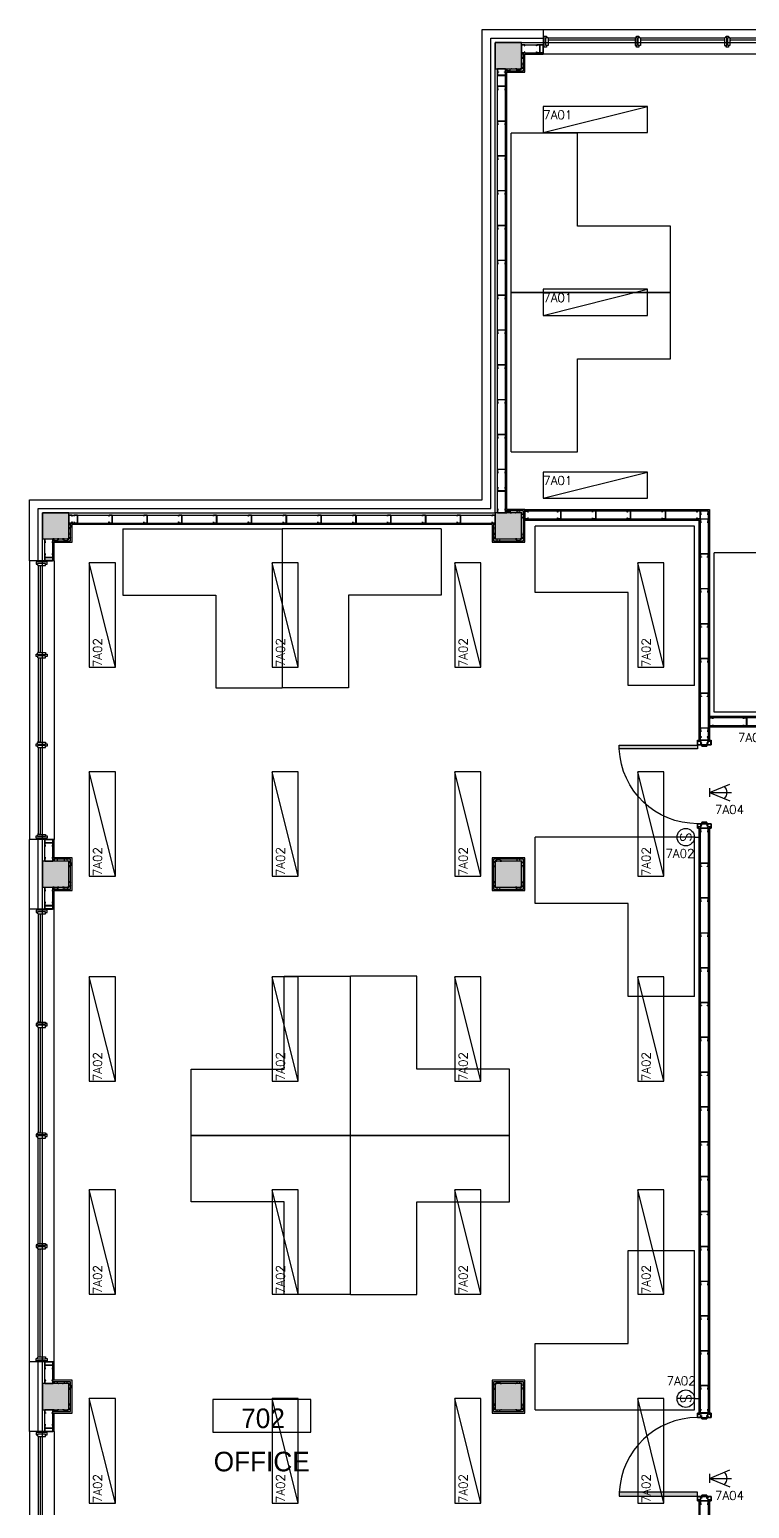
# Model space of a CAD drawing. Header units: millimetres. Extents: x 5414 to 278894, y 4264 to 146383.
# Drawn here: x 5414 to 13683, y 15018 to 32001 of the extents above; entities that cross this region are included whole.
import ezdxf
from ezdxf.enums import TextEntityAlignment as Align

# ---------------------------------------------------------------- set-up
doc = ezdxf.new("R2010")
doc.units = ezdxf.units.MM
doc.linetypes.add('Commercial Base Plan$0$ACAD_ISO02W100', pattern=[15, 12, -3])
for name, color, linetype in [('Commercial Base Plan$0$A-DR-INT', 6, 'Continuous'), ('Commercial Base Plan$0$A-GL-RMS-IDN', 6, 'Continuous'), ('Commercial Base Plan$0$A-PL-LAY-S', 6, 'Continuous'), ('Commercial Base Plan$0$I-FU-DSK', 6, 'Continuous'), ('E-NL-CLG-SYM', 5, 'Continuous')]:
    doc.layers.add(name, color=color, linetype=linetype)
doc.styles.add('Commercial Base Plan$0$STYLUS BT', font='stylu.ttf')
doc.styles.add('ROMANS 100', font='romans.shx', dxfattribs={"height": 100})
doc.styles.add('ROMANS 125', font='romans.shx', dxfattribs={"height": 125})

# ---------------------------------------------------------------- blocks, each defined once
blk = doc.blocks.new('*U146')
blk.add_line((0, -300), (1200, 0))
blk.add_lwpolyline([(0, -300), (1200, -300), (1200, 0), (0, 0)], close=True)
at = {"style": 'ROMANS 100'}
blk.add_attdef('CIRCUIT', text='', height=100, dxfattribs=at).set_placement((0, -46), align=Align.TOP_LEFT)
at = {"style": 'ROMANS 100', "flags": 1}
for tag, p in [('ROOM', (0, -198)), ('SPECIAL', (0, -351))]:
    blk.add_attdef(tag, text='', height=100, dxfattribs=at).set_placement(p, align=Align.TOP_LEFT)
blk = doc.blocks.new('*U87')
for p, q in [((-50, 0), (50, 0)), ((0, -50), (0, 0)), ((0, -50), (0, -250))]:
    blk.add_line(p, q)
blk.add_circle((0, -150), 100)
at = {"style": 'ROMANS 125'}
blk.add_text('S', height=125, dxfattribs=at).set_placement((0, -150), align=Align.MIDDLE_CENTER)
at = {"style": 'ROMANS 100'}
blk.add_attdef('CIRCUIT', text='', height=100, dxfattribs=at).set_placement((-384, -211), align=Align.TOP_CENTER)
at = {"style": 'ROMANS 100', "flags": 1}
for tag, p in [('ROOM', (-384, -373)), ('SPECIAL', (-384, -535))]:
    blk.add_attdef(tag, text='', height=100, dxfattribs=at).set_placement(p, align=Align.TOP_CENTER)
blk = doc.blocks.new('PASSIVE INFRARED DETECTOR')
for p, q in [((0, 0), (-96, 231)), ((0, 0), (0, 250)), ((0, 0), (96, 231)), ((-50, 0), (50, 0))]:
    blk.add_line(p, q)
blk.add_arc((0, 100), 100, 45, 135)
at = {"style": 'ROMANS 100'}
blk.add_attdef('CIRCUIT', text='', height=100, dxfattribs=at).set_placement((31, -39), align=Align.TOP_CENTER)
at = {"style": 'ROMANS 100', "flags": 1}
for tag, p in [('ROOM', (31, -164)), ('SPECIAL', (31, -274))]:
    blk.add_attdef(tag, text='', height=100, dxfattribs=at).set_placement(p, align=Align.TOP_CENTER)
blk = doc.blocks.new('Commercial Base Plan$0$wbFurringChanel 70x22')
blk.add_lwpolyline([(5, 3), (0, 3, 0.414214), (0, 2), (0, 0, 0.414214), (0, 0), (16, 0, 0.394412), (16, 0), (17, 22, -0.394412), (18, 22), (18, 22, -0.198912), (19, 22), (19, 21, 0.198912), (19, 21), (51, 21), (51, 21, 0.198912), (51, 21), (51, 22, -0.198912), (52, 22), (52, 22, -0.394412), (53, 22), (54, 0, 0.394412), (54, 0), (70, 0, 0.414214), (70, 0), (70, 2, 0.414214), (70, 2), (65, 2)], format="xyb")
blk = doc.blocks.new('Commercial Base Plan$0$wbC_Stud 92x38')
blk.add_lwpolyline([(-13, 38), (-3, 38, -0.414214), (0, 35), (0, 3, -0.414214), (-3, 0), (-89, 0, -0.414214), (-92, 3), (-92, 35, -0.414214), (-89, 38), (-79, 38), (-79, 37), (-89, 37, 0.414214), (-91, 35), (-91, 3, 0.414214), (-89, 1), (-3, 1, 0.414214), (-1, 3), (-1, 35, 0.414214), (-3, 37), (-13, 37)], format="xyb", close=True)
blk = doc.blocks.new('Commercial Base Plan$0$wbDoorPlan 900x124(1010ro)')
for p, q in [((55, 976), (55, 77)), ((100, 976), (55, 976)), ((100, 77), (100, 976)), ((1, -35), (1, 35)), ((55, 77), (100, 77)), ((1009, -35), (1009, 35))]:
    blk.add_line(p, q)
for points in [[(9, 65), (2, 65, -0.414214), (1, 66), (1, 77, -0.414214), (2, 78), (50, 78, -0.414214), (51, 77), (51, 29, 0.414214), (52, 28), (66, 28, -0.414214), (67, 27), (67, -27, -0.414214), (66, -28), (52, -28, 0.414214), (51, -29), (51, -77, -0.414214), (50, -78), (2, -78, -0.414214), (1, -77), (1, -66, -0.414214), (2, -65), (9, -65), (9, -64), (2, -64, 0.414214), (0, -66), (0, -77, 0.414214), (2, -79), (50, -79, 0.414214), (52, -77), (52, -29), (66, -29, 0.414214), (68, -27), (68, 27, 0.414214), (66, 29), (52, 29), (52, 77, 0.414214), (50, 79), (2, 79, 0.414214), (0, 77), (0, 66, 0.414214), (2, 64), (9, 64)], [(1001, 65), (1008, 65, 0.414214), (1009, 66), (1009, 77, 0.414214), (1008, 78), (960, 78, 0.414214), (959, 77), (959, 29, -0.414214), (958, 28), (944, 28, 0.414214), (943, 27), (943, -27, 0.414214), (944, -28), (958, -28, -0.414214), (959, -29), (959, -77, 0.414214), (960, -78), (1008, -78, 0.414214), (1009, -77), (1009, -66, 0.414214), (1008, -65), (1001, -65), (1001, -64), (1008, -64, -0.414214), (1010, -66), (1010, -77, -0.414214), (1008, -79), (960, -79, -0.414214), (958, -77), (958, -29), (944, -29, -0.414214), (942, -27), (942, 27, -0.414214), (944, 29), (958, 29), (958, 77, -0.414214), (960, 79), (1008, 79, -0.414214), (1010, 77), (1010, 66, -0.414214), (1008, 64), (1001, 64)]]:
    blk.add_lwpolyline(points, format="xyb", close=True)
for points in [[(0, -34), (0, 34), (20, 45), (15, 51), (15, 77), (50, 77), (50, -77), (15, -77), (15, -52), (20, -45)], [(1010, -34), (1010, 34), (990, 45), (995, 51), (995, 77), (960, 77), (960, -77), (995, -77), (995, -52), (990, -45)]]:
    blk.add_lwpolyline(points, close=True)
for centre in [(35, 36), (975, 36), (35, -36), (975, -36)]:
    blk.add_circle(centre, 8)
blk.add_arc((59, 78), 899, 359.9419, 87.4119)
blk.add_solid([(55, 976), (100, 976), (55, 77), (100, 77)])
blk = doc.blocks.new('Commercial Base Plan$0$wbAluminJamb 127x44.5')
for p, q in [((-109.5, 39.25), (-127, 39.25)), ((-22.5, 56.5), (-17.5, 51.5)), ((0, 39.25), (-17.5, 39.25))]:
    blk.add_line(p, q)
at = {"color": 5}
for p, q in [((-47.5, 56.5), (-47.5, 66.5)), ((-22.5, 56.5), (-22.5, 66.5))]:
    blk.add_line(p, q, dxfattribs=at)
for points in [[(-127, 39.25), (-127, 12), (0, 12), (0, 39.25)], [(-22.5, 56.5), (-109.5, 56.5), (-109.5, 31.5), (-17.5, 31.5), (-17.5, 51.5)]]:
    blk.add_lwpolyline(points)
blk = doc.blocks.new('Commercial Base Plan$0$wbAluminMulion 127x44.5')
for p, q in [((-109.5, 13.625), (-127, 13.625)), ((-22.5, 30.875), (-17.5, 25.875)), ((0, 13.625), (-17.5, 13.625)), ((-22.5, -30.875), (-17.5, -25.875))]:
    blk.add_line(p, q)
at = {"color": 5}
for p, q in [((-47.5, 30.875), (-47.5, 40.875)), ((-22.5, 30.875), (-22.5, 40.875)), ((-47.5, -30.875), (-47.5, -40.875)), ((-22.5, -30.875), (-22.5, -40.875))]:
    blk.add_line(p, q, dxfattribs=at)
for points in [[(-127, 13.625), (-127, -13.625), (-109.5, -13.625)], [(-22.5, 30.875), (-109.5, 30.875), (-109.5, 5.875), (-17.5, 5.875), (-17.5, 25.875)], [(-17.5, -13.625), (0, -13.625), (0, 13.625)], [(-22.5, -30.875), (-109.5, -30.875), (-109.5, -5.875), (-17.5, -5.875), (-17.5, -25.875)]]:
    blk.add_lwpolyline(points)
blk = doc.blocks.new('Commercial Base Plan$0$wbW01Plan_5176x127(ro5200)')
for p, q in [((-5143.5, -22.5), (-3902.625, -22.5)), ((-5143.5, -47.5), (-3902.625, -47.5)), ((-3840.875, -22.5), (-2630.875, -22.5)), ((-3840.875, -47.5), (-2630.875, -47.5)), ((-1359.125, -22.5), (-2569.125, -22.5)), ((-1359.125, -47.5), (-2569.125, -47.5)), ((-56.5, -22.5), (-1297.375, -22.5)), ((-56.5, -47.5), (-1297.375, -47.5))]:
    blk.add_line(p, q)
at = {"rotation": 90}
for name, p in [('Commercial Base Plan$0$wbAluminMulion 127x44.5', (-3871.75, 0)), ('Commercial Base Plan$0$wbAluminMulion 127x44.5', (-2600, 0)), ('Commercial Base Plan$0$wbAluminMulion 127x44.5', (-1328.25, 0)), ('Commercial Base Plan$0$wbAluminJamb 127x44.5', (0, 0))]:
    blk.add_blockref(name, p, dxfattribs=at)
at = {"xscale": -1, "rotation": 270}
blk.add_blockref('Commercial Base Plan$0$wbAluminJamb 127x44.5', (-5200, 0), dxfattribs=at)
blk = doc.blocks.new('Commercial Base Plan$0$wbW02Plan_3176x127(ro3200)')
for p, q in [((-3143.5, -22.5), (-2145.375, -22.5)), ((-3143.5, -47.5), (-2145.375, -47.5)), ((-2083.625, -22.5), (-1116.375, -22.5)), ((-2083.625, -47.5), (-1116.375, -47.5)), ((-1054.625, -22.5), (-56.5, -22.5)), ((-1054.625, -47.5), (-56.5, -47.5))]:
    blk.add_line(p, q)
at = {"rotation": 90}
for name, p in [('Commercial Base Plan$0$wbAluminMulion 127x44.5', (-2114.5, 0)), ('Commercial Base Plan$0$wbAluminMulion 127x44.5', (-1085.5, 0)), ('Commercial Base Plan$0$wbAluminJamb 127x44.5', (0, 0))]:
    blk.add_blockref(name, p, dxfattribs=at)
at = {"xscale": -1, "rotation": 270}
blk.add_blockref('Commercial Base Plan$0$wbAluminJamb 127x44.5', (-3200, 0), dxfattribs=at)
blk = doc.blocks.new('Commercial Base Plan$0$att.RoomName&Number')
blk.add_lwpolyline([(-7.5, 0), (7.5, 0), (7.5, 5), (-7.5, 5)], close=True)
at = {"style": 'Commercial Base Plan$0$STYLUS BT'}
for tag, p in [('ROOM_NAME', (0, 9.5)), ('ROOM', (0, 2.5))]:
    blk.add_attdef(tag, text='', height=3, dxfattribs=at).set_placement(p, align=Align.MIDDLE)
blk = doc.blocks.new('Commercial Base Plan$0$desk')
for p, q in [((0, 1829), (0, 0)), ((0, 1829), (762, 1829)), ((762, 1829), (762, 762)), ((762, 762), (1829, 762)), ((1829, 762), (1829, 0)), ((0, 0), (1829, 0))]:
    blk.add_line(p, q)

msp = doc.modelspace()

# ---------------------------------------------------------------- hatches: boundary and pattern name
at = {"layer": 'Commercial Base Plan$0$A-PL-LAY-S'}
for points in [[(11064, 31851.2), (10764, 31851.2), (10764, 31551.2), (11064, 31551.2)], [(5864, 26451.2), (5564, 26451.2), (5564, 26151.2), (5864, 26151.2)], [(11064, 26451.2), (10764, 26451.2), (10764, 26151.2), (11064, 26151.2)], [(5864, 22451.2), (5564, 22451.2), (5564, 22151.2), (5864, 22151.2)], [(11064, 22451.2), (10764, 22451.2), (10764, 22151.2), (11064, 22151.2)], [(5864, 16451.2), (5564, 16451.2), (5564, 16151.2), (5864, 16151.2)], [(11064, 16451.2), (10764, 16451.2), (10764, 16151.2), (11064, 16151.2)]]:
    msp.add_hatch(color=256, dxfattribs=at).paths.add_polyline_path(points)

# ---------------------------------------------------------------- linework, layer by layer
for p, q in [((11314, 32001.2), (14514, 32001.2)), ((11314, 32001.2), (11314, 31718.2)), ((14514, 31718.2), (11314, 31718.2)), ((5414, 25901.2), (5414, 22701.2)), ((5697, 25901.2), (5414, 25901.2)), ((5697, 25901.2), (5697, 22701.2)), ((13118, 24113.2), (13118, 23839.2)), ((13210, 24113.2), (13210, 23839.2)), ((13226, 24113.2), (13226, 23839.2)), ((21252, 24097.2), (13226, 24097.2)), ((21252, 24005.2), (13226, 24005.2)), ((21252, 23989.2), (13226, 23989.2)), ((13102, 23839.2), (13226, 23839.2)), ((13102, 22829.2), (13226, 22829.2)), ((5697, 22701.2), (5414, 22701.2)), ((5414, 16701.2), (5414, 21901.2)), ((5697, 21901.2), (5414, 21901.2)), ((5697, 16701.2), (5697, 21901.2)), ((5697, 16701.2), (5414, 16701.2)), ((13102, 16113.2), (13226, 16113.2)), ((5414, 15901.2), (5414, 12701.2)), ((5697, 15901.2), (5414, 15901.2)), ((5697, 15901.2), (5697, 12701.2)), ((13102, 15103.2), (13226, 15103.2)), ((13210, 15103.2), (13210, 14489.2))]:
    msp.add_line(p, q, dxfattribs=at)
at = {"layer": 'Commercial Base Plan$0$A-PL-LAY-S', "linetype": 'Continuous'}
for points in [[(5414, 25901.2), (5414, 26601.2), (10614, 26601.2), (10614, 32001.2), (11314, 32001.2)], [(5514, 25901.2), (5514, 26501.2), (10714, 26501.2), (10714, 31901.2), (11314, 31901.2)], [(11064, 31826.2), (11314, 31826.2)], [(11064, 31734.2), (11314, 31734.2)], [(10789, 26451.2), (10789, 31551.2)], [(10881, 26451.2), (10881, 31551.2)], [(5864, 26426.2), (10764, 26426.2)], [(5864, 26334.2), (10764, 26334.2)], [(5589, 25901.2), (5589, 26151.2)], [(5681, 25901.2), (5681, 26151.2)], [(5414, 21901.2), (5414, 22701.2)], [(5514, 21901.2), (5514, 22701.2)], [(5589, 22451.2), (5589, 22701.2)], [(5681, 22451.2), (5681, 22701.2)], [(5589, 21901.2), (5589, 22151.2)], [(5681, 21901.2), (5681, 22151.2)], [(5414, 15901.2), (5414, 16701.2)], [(5514, 15901.2), (5514, 16701.2)], [(5589, 16451.2), (5589, 16701.2)], [(5681, 16451.2), (5681, 16701.2)], [(5589, 15901.2), (5589, 16151.2)], [(5681, 15901.2), (5681, 16151.2)]]:
    msp.add_lwpolyline(points, dxfattribs=at)
at = {"layer": 'Commercial Base Plan$0$A-PL-LAY-S', "linetype": 'Commercial Base Plan$0$ACAD_ISO02W100'}
msp.add_lwpolyline([(42264, 26451.2), (42264, 12151.2), (37064, 12151.2), (37064, 6751.2), (10764, 6751.2), (10764, 12151.2), (5564, 12151.2), (5564, 26451.2), (10764, 26451.2), (10764, 31851.2), (37064, 31851.2), (37064, 26451.2), (42264, 26451.2)], dxfattribs=at)
at = {"layer": 'Commercial Base Plan$0$A-PL-LAY-S'}
for points in [[(11064, 31851.2), (10764, 31851.2), (10764, 31551.2), (11064, 31551.2)], [(5864, 26451.2), (5564, 26451.2), (5564, 26151.2), (5864, 26151.2)], [(11064, 26451.2), (10764, 26451.2), (10764, 26151.2), (11064, 26151.2)], [(5864, 22451.2), (5564, 22451.2), (5564, 22151.2), (5864, 22151.2)], [(11086, 22473.2), (10742, 22473.2), (10742, 22129.2), (11086, 22129.2)], [(11064, 22451.2), (10764, 22451.2), (10764, 22151.2), (11064, 22151.2)], [(5864, 16451.2), (5564, 16451.2), (5564, 16151.2), (5864, 16151.2)], [(11086, 16473.2), (10742, 16473.2), (10742, 16129.2), (11086, 16129.2)], [(11064, 16451.2), (10764, 16451.2), (10764, 16151.2), (11064, 16151.2)]]:
    msp.add_lwpolyline(points, close=True, dxfattribs=at)
for points in [[(5697, 25901.2), (5697, 26113.2), (5902, 26113.2), (5902, 26319.7), (10726, 26318.2), (10726, 26113.2), (11102, 26113.2), (11102, 26489.2), (10897, 26489.2), (10897, 31513.2), (11102, 31513.2), (11102, 31718.2), (11314, 31718.2)], [(10881, 31529.2), (11086, 31529.2), (11086, 31734.2)], [(5681, 26129.2), (5886, 26129.2), (5886, 26334.2)], [(10742, 26334.2), (10742, 26129.2), (11086, 26129.2), (11086, 26473.2), (10881, 26473.2)], [(11102, 26489.2), (13226, 26489.2), (13226, 24113.2)], [(11102, 26473.2), (13210, 26473.2), (13210, 24113.2)], [(11102, 26381.2), (13118, 26381.2), (13118, 24113.2)], [(11102, 26365.2), (13102, 26365.2), (13102, 24113.2)], [(13102, 24113.2), (13102, 23839.2)], [(21252, 24113.2), (13226, 24113.2)], [(13102, 22829.2), (13102, 16113.2)], [(13118, 22829.2), (13118, 16113.2)], [(13210, 22829.2), (13210, 16113.2)], [(13226, 22829.2), (13226, 16113.2)], [(5697, 21901.2), (5697, 22113.2), (5902, 22113.2), (5902, 22489.2), (5697, 22489.2), (5697, 22701.2)], [(5681, 22129.2), (5886, 22129.2), (5886, 22473.2), (5681, 22473.2)], [(5697, 15901.2), (5697, 16113.2), (5902, 16113.2), (5902, 16489.2), (5697, 16489.2), (5697, 16701.2)], [(5681, 16129.2), (5886, 16129.2), (5886, 16473.2), (5681, 16473.2)], [(11102, 12221.2), (13118, 12221.2), (13118, 15103.2)], [(13102, 15103.2), (13102, 14489.2)], [(13226, 15103.2), (13226, 14613.2), (13376, 14613.2)]]:
    msp.add_lwpolyline(points, dxfattribs=at)
at = {"layer": 'Commercial Base Plan$0$A-PL-LAY-S', "linetype": 'Continuous'}
for points in [[(11102, 22489.2), (10726, 22489.2), (10726, 22113.2), (11102, 22113.2)], [(11102, 16489.2), (10726, 16489.2), (10726, 16113.2), (11102, 16113.2)]]:
    msp.add_lwpolyline(points, close=True, dxfattribs=at)

# ---------------------------------------------------------------- block references
at = {"layer": 'Commercial Base Plan$0$A-DR-INT', "xscale": -1, "rotation": 90}
msp.add_blockref('Commercial Base Plan$0$wbDoorPlan 900x124(1010ro)', (13164, 23839.2), dxfattribs=at)
at = {"layer": 'Commercial Base Plan$0$A-DR-INT', "rotation": 90.00000000000001}
msp.add_blockref('Commercial Base Plan$0$wbDoorPlan 900x124(1010ro)', (13164, 15103.2), dxfattribs=at)
at = {"layer": 'Commercial Base Plan$0$A-GL-RMS-IDN'}
ref = msp.add_blockref('Commercial Base Plan$0$att.RoomName&Number', (8080.7, 16268.5), dxfattribs=dict(at, xscale=75, yscale=75, zscale=75, rotation=180))
ref.add_attrib('ROOM', '702', dxfattribs={"layer": '0', "height": 225, "style": 'Commercial Base Plan$0$STYLUS BT'}).set_placement((8095.7, 16052.7), align=Align.MIDDLE)
ref.add_attrib('ROOM_NAME', 'OFFICE', dxfattribs={"layer": '0', "height": 225, "style": 'Commercial Base Plan$0$STYLUS BT'}).set_placement((8080.7, 15556), align=Align.MIDDLE)
at = {"layer": 'Commercial Base Plan$0$A-PL-LAY-S', "xscale": -1}
for name, p, rotation in [('Commercial Base Plan$0$wbC_Stud 92x38', (11064, 31826.2), 270), ('Commercial Base Plan$0$wbFurringChanel 70x22', (11064, 31664.2), 270), ('Commercial Base Plan$0$wbFurringChanel 70x22', (11064, 31551.2), 270), ('Commercial Base Plan$0$wbFurringChanel 70x22', (10881, 31551.2), 180), ('Commercial Base Plan$0$wbFurringChanel 70x22', (10764, 26334.2), 90), ('Commercial Base Plan$0$wbC_Stud 92x38', (11101.9, 26473.2), 270), ('Commercial Base Plan$0$wbFurringChanel 70x22', (5864, 26151.2), 270), ('Commercial Base Plan$0$wbFurringChanel 70x22', (11064, 26151.2), 270), ('Commercial Base Plan$0$wbFurringChanel 70x22', (10764, 26151.2), 180), ('Commercial Base Plan$0$wbW02Plan_3176x127(ro3200)', (5489, 22701.2), 90), ('Commercial Base Plan$0$wbC_Stud 92x38', (13226, 24097.2), 270), ('Commercial Base Plan$0$wbFurringChanel 70x22', (10764, 22451.2), 90), ('Commercial Base Plan$0$wbFurringChanel 70x22', (5864, 22151.2), 270), ('Commercial Base Plan$0$wbFurringChanel 70x22', (10764, 22151.2), 180), ('Commercial Base Plan$0$wbFurringChanel 70x22', (11064, 22151.2), 270), ('Commercial Base Plan$0$wbFurringChanel 70x22', (10764, 16451.2), 90), ('Commercial Base Plan$0$wbFurringChanel 70x22', (5864, 16151.2), 270), ('Commercial Base Plan$0$wbFurringChanel 70x22', (10764, 16151.2), 180), ('Commercial Base Plan$0$wbFurringChanel 70x22', (11064, 16151.2), 270), ('Commercial Base Plan$0$wbW02Plan_3176x127(ro3200)', (5489, 12701.2), 90)]:
    msp.add_blockref(name, p, dxfattribs=dict(at, rotation=rotation))
at = {"layer": 'Commercial Base Plan$0$A-PL-LAY-S'}
for name, p, rotation in [('Commercial Base Plan$0$wbC_Stud 92x38', (11276, 31826.2), 90.00000000000001), ('Commercial Base Plan$0$wbC_Stud 92x38', (11314, 31826.2), 90.00000000000001), ('Commercial Base Plan$0$wbC_Stud 92x38', (10789, 31551.2), 180), ('Commercial Base Plan$0$wbFurringChanel 70x22', (11064, 31551.2), 180), ('Commercial Base Plan$0$wbC_Stud 92x38', (10789, 31351.2), 180), ('Commercial Base Plan$0$wbC_Stud 92x38', (10789, 30951.2), 180), ('Commercial Base Plan$0$wbC_Stud 92x38', (10789, 30551.2), 180), ('Commercial Base Plan$0$wbC_Stud 92x38', (10789, 30151.2), 180), ('Commercial Base Plan$0$wbC_Stud 92x38', (10789, 29751.2), 180), ('Commercial Base Plan$0$wbC_Stud 92x38', (10789, 29351.2), 180), ('Commercial Base Plan$0$wbC_Stud 92x38', (10789, 28951.2), 180), ('Commercial Base Plan$0$wbC_Stud 92x38', (10789, 28551.2), 180), ('Commercial Base Plan$0$wbC_Stud 92x38', (10789, 28151.2), 180), ('Commercial Base Plan$0$wbC_Stud 92x38', (10789, 27751.2), 180), ('Commercial Base Plan$0$wbC_Stud 92x38', (10789, 27351.2), 180), ('Commercial Base Plan$0$wbC_Stud 92x38', (10789, 26951.2), 180), ('Commercial Base Plan$0$wbC_Stud 92x38', (5864, 26334.2), 270), ('Commercial Base Plan$0$wbFurringChanel 70x22', (5864, 26334.2), 270), ('Commercial Base Plan$0$wbC_Stud 92x38', (5964, 26426.2), 90.00000000000001), ('Commercial Base Plan$0$wbC_Stud 92x38', (6364, 26426.2), 90.00000000000001), ('Commercial Base Plan$0$wbC_Stud 92x38', (6764, 26426.2), 90.00000000000001), ('Commercial Base Plan$0$wbC_Stud 92x38', (7164, 26426.2), 90.00000000000001), ('Commercial Base Plan$0$wbC_Stud 92x38', (7564, 26426.2), 90.00000000000001), ('Commercial Base Plan$0$wbC_Stud 92x38', (7964, 26426.2), 90.00000000000001), ('Commercial Base Plan$0$wbC_Stud 92x38', (8364, 26426.2), 90.00000000000001), ('Commercial Base Plan$0$wbC_Stud 92x38', (8764, 26426.2), 90.00000000000001), ('Commercial Base Plan$0$wbC_Stud 92x38', (9164, 26426.2), 90.00000000000001), ('Commercial Base Plan$0$wbC_Stud 92x38', (9564, 26426.2), 90.00000000000001), ('Commercial Base Plan$0$wbC_Stud 92x38', (9964, 26426.2), 90.00000000000001), ('Commercial Base Plan$0$wbC_Stud 92x38', (10364, 26426.2), 90.00000000000001), ('Commercial Base Plan$0$wbC_Stud 92x38', (10764, 26426.2), 90.00000000000001), ('Commercial Base Plan$0$wbFurringChanel 70x22', (11064, 26451.2), 270), ('Commercial Base Plan$0$wbC_Stud 92x38', (11518, 26473.2), 90.00000000000001), ('Commercial Base Plan$0$wbC_Stud 92x38', (11918, 26473.2), 90.00000000000001), ('Commercial Base Plan$0$wbC_Stud 92x38', (12318, 26473.2), 90.00000000000001), ('Commercial Base Plan$0$wbC_Stud 92x38', (12718, 26473.2), 90.00000000000001), ('Commercial Base Plan$0$wbC_Stud 92x38', (13118, 26473.2), 90.00000000000001), ('Commercial Base Plan$0$wbC_Stud 92x38', (13118, 26473.2), 180), ('Commercial Base Plan$0$wbC_Stud 92x38', (13118, 26381.2), 180), ('Commercial Base Plan$0$wbFurringChanel 70x22', (10764, 26151.2), 90.00000000000001), ('Commercial Base Plan$0$wbC_Stud 92x38', (5589, 26151.2), 180), ('Commercial Base Plan$0$wbFurringChanel 70x22', (5751, 26151.2), 180), ('Commercial Base Plan$0$wbFurringChanel 70x22', (5864, 26151.2), 180), ('Commercial Base Plan$0$wbFurringChanel 70x22', (11064, 26151.2), 180), ('Commercial Base Plan$0$wbC_Stud 92x38', (13118, 25981.2), 180), ('Commercial Base Plan$0$wbC_Stud 92x38', (13118, 25581.2), 180), ('Commercial Base Plan$0$wbC_Stud 92x38', (13118, 25178.2), 180), ('Commercial Base Plan$0$wbC_Stud 92x38', (13118, 24778.2), 180), ('Commercial Base Plan$0$wbC_Stud 92x38', (13118, 24381.2), 180), ('Commercial Base Plan$0$wbC_Stud 92x38', (13118, 23981.2), 180), ('Commercial Base Plan$0$wbC_Stud 92x38', (13652, 24097.2), 90.00000000000001), ('Commercial Base Plan$0$wbC_Stud 92x38', (13118, 22829.2), 180), ('Commercial Base Plan$0$wbC_Stud 92x38', (5589, 22701.2), 180), ('Commercial Base Plan$0$wbC_Stud 92x38', (5589, 22663.2), 180), ('Commercial Base Plan$0$wbFurringChanel 70x22', (5864, 22451.2), 270), ('Commercial Base Plan$0$wbFurringChanel 70x22', (11064, 22451.2), 270), ('Commercial Base Plan$0$wbC_Stud 92x38', (13118, 22429.2), 180), ('Commercial Base Plan$0$wbC_Stud 92x38', (5589, 22151.2), 180), ('Commercial Base Plan$0$wbFurringChanel 70x22', (5751, 22151.2), 180), ('Commercial Base Plan$0$wbFurringChanel 70x22', (5864, 22151.2), 180), ('Commercial Base Plan$0$wbFurringChanel 70x22', (10764, 22151.2), 90.00000000000001), ('Commercial Base Plan$0$wbFurringChanel 70x22', (11064, 22151.2), 180), ('Commercial Base Plan$0$wbC_Stud 92x38', (13118, 22029.2), 180), ('Commercial Base Plan$0$wbW01Plan_5176x127(ro5200)', (5489, 21901.2), 90.00000000000001), ('Commercial Base Plan$0$wbC_Stud 92x38', (13118, 21626.2), 180), ('Commercial Base Plan$0$wbC_Stud 92x38', (13118, 21226.2), 180), ('Commercial Base Plan$0$wbC_Stud 92x38', (13118, 20829.2), 180), ('Commercial Base Plan$0$wbC_Stud 92x38', (13118, 20429.2), 180), ('Commercial Base Plan$0$wbC_Stud 92x38', (13118, 20029.2), 180), ('Commercial Base Plan$0$wbC_Stud 92x38', (13118, 19629.2), 180), ('Commercial Base Plan$0$wbC_Stud 92x38', (13118, 19229.2), 180), ('Commercial Base Plan$0$wbC_Stud 92x38', (13118, 19229.2), 180), ('Commercial Base Plan$0$wbC_Stud 92x38', (13118, 18829.2), 180), ('Commercial Base Plan$0$wbC_Stud 92x38', (13118, 18429.2), 180), ('Commercial Base Plan$0$wbC_Stud 92x38', (13118, 18026.2), 180), ('Commercial Base Plan$0$wbC_Stud 92x38', (13118, 17626.2), 180), ('Commercial Base Plan$0$wbC_Stud 92x38', (13118, 17229.2), 180), ('Commercial Base Plan$0$wbC_Stud 92x38', (13118, 16829.2), 180), ('Commercial Base Plan$0$wbC_Stud 92x38', (5589, 16701.2), 180), ('Commercial Base Plan$0$wbC_Stud 92x38', (5589, 16663.2), 180), ('Commercial Base Plan$0$wbFurringChanel 70x22', (5864, 16451.2), 270), ('Commercial Base Plan$0$wbFurringChanel 70x22', (11064, 16451.2), 270), ('Commercial Base Plan$0$wbC_Stud 92x38', (13118, 16429.2), 180), ('Commercial Base Plan$0$wbC_Stud 92x38', (5589, 16151.2), 180), ('Commercial Base Plan$0$wbFurringChanel 70x22', (5751, 16151.2), 180), ('Commercial Base Plan$0$wbFurringChanel 70x22', (5864, 16151.2), 180), ('Commercial Base Plan$0$wbFurringChanel 70x22', (10764, 16151.2), 90.00000000000001), ('Commercial Base Plan$0$wbFurringChanel 70x22', (11064, 16151.2), 180), ('Commercial Base Plan$0$wbC_Stud 92x38', (13118, 15103.2), 180)]:
    msp.add_blockref(name, p, dxfattribs=dict(at, rotation=rotation))
at = {"layer": 'Commercial Base Plan$0$A-PL-LAY-S', "xscale": -1}
for name, p in [('Commercial Base Plan$0$wbW02Plan_3176x127(ro3200)', (11314, 31926.2)), ('Commercial Base Plan$0$wbC_Stud 92x38', (10789, 31475.2)), ('Commercial Base Plan$0$wbC_Stud 92x38', (10789, 26701.2)), ('Commercial Base Plan$0$wbC_Stud 92x38', (10789, 26451.2)), ('Commercial Base Plan$0$wbFurringChanel 70x22', (11064, 26451.2)), ('Commercial Base Plan$0$wbC_Stud 92x38', (5589, 25939.2)), ('Commercial Base Plan$0$wbC_Stud 92x38', (5589, 25901.2)), ('Commercial Base Plan$0$wbC_Stud 92x38', (13118, 23839.2)), ('Commercial Base Plan$0$wbC_Stud 92x38', (5589, 22451.2)), ('Commercial Base Plan$0$wbFurringChanel 70x22', (5751, 22451.2)), ('Commercial Base Plan$0$wbFurringChanel 70x22', (5864, 22451.2)), ('Commercial Base Plan$0$wbFurringChanel 70x22', (11064, 22451.2)), ('Commercial Base Plan$0$wbC_Stud 92x38', (5589, 21939.2)), ('Commercial Base Plan$0$wbC_Stud 92x38', (5589, 21901.2)), ('Commercial Base Plan$0$wbC_Stud 92x38', (5589, 16451.2)), ('Commercial Base Plan$0$wbFurringChanel 70x22', (5751, 16451.2)), ('Commercial Base Plan$0$wbFurringChanel 70x22', (5864, 16451.2)), ('Commercial Base Plan$0$wbFurringChanel 70x22', (11064, 16451.2)), ('Commercial Base Plan$0$wbC_Stud 92x38', (13118, 16113.2)), ('Commercial Base Plan$0$wbC_Stud 92x38', (5589, 15939.2)), ('Commercial Base Plan$0$wbC_Stud 92x38', (5589, 15901.2))]:
    msp.add_blockref(name, p, dxfattribs=at)
at = {"layer": 'Commercial Base Plan$0$A-PL-LAY-S'}
for p in [(10881, 26451.2), (10764, 22451.2), (10764, 16451.2)]:
    msp.add_blockref('Commercial Base Plan$0$wbFurringChanel 70x22', p, dxfattribs=at)
at = {"layer": 'Commercial Base Plan$0$I-FU-DSK', "xscale": -1}
for p, rotation in [((10947, 28982.1), 270), ((10947, 28982.1), 180), ((8314, 26268.9), 90), ((13276, 24163.2), 270), ((9099.5, 19301.6), 270), ((9099.5, 19301.6), 180)]:
    msp.add_blockref('Commercial Base Plan$0$desk', p, dxfattribs=dict(at, rotation=rotation))
at = {"layer": 'Commercial Base Plan$0$I-FU-DSK'}
for p, rotation in [((8314, 26268.9), 270), ((13052, 26297.5), 180), ((13052, 22726.5), 180), ((9099.5, 19301.6), 90.00000000000001), ((9099.5, 19301.6), 180), ((13052, 16149.1), 90.00000000000001)]:
    msp.add_blockref('Commercial Base Plan$0$desk', p, dxfattribs=dict(at, rotation=rotation))
at = {"layer": 'E-NL-CLG-SYM'}
for p in [(11314, 31118.2), (11314, 29018.2), (11314, 26918.2)]:
    msp.add_blockref('*U146', p, dxfattribs=at).add_auto_attribs({'CIRCUIT': '7A01'})
at = {"layer": 'E-NL-CLG-SYM', "rotation": 90.00000000000001}
for p in [(6099.5, 24678.2), (8199.5, 24678.2), (10299.5, 24678.2), (12399.5, 24678.2), (6099.5, 22278.2), (8199.5, 22278.2), (10299.5, 22278.2), (12399.5, 22278.2), (6099.5, 19924.2), (8199.5, 19924.2), (10299.5, 19924.2), (12399.5, 19924.2), (6099.5, 17478.2), (8199.5, 17478.2), (10299.5, 17478.2), (12399.5, 17478.2), (6099.5, 15078.2), (8199.5, 15078.2), (10299.5, 15078.2), (12399.5, 15078.2)]:
    msp.add_blockref('*U146', p, dxfattribs=at).add_auto_attribs({'CIRCUIT': '7A02'})
at = {"layer": 'E-NL-CLG-SYM'}
ref = msp.add_blockref('PASSIVE INFRARED DETECTOR', (13976, 23989.2), dxfattribs=dict(at, rotation=180))
ref.add_attrib('CIRCUIT', '7A04', dxfattribs={"layer": '0', "height": 100, "style": 'ROMANS 100'}).set_placement((13718.7, 23920.3), align=Align.TOP_CENTER)
ref = msp.add_blockref('PASSIVE INFRARED DETECTOR', (13226, 23239.2), dxfattribs=dict(at, rotation=270))
ref.add_attrib('CIRCUIT', '7A04', dxfattribs={"layer": '0', "height": 100, "style": 'ROMANS 100'}).set_placement((13454.3, 23093.3), align=Align.TOP_CENTER)
ref = msp.add_blockref('*U87', (13102, 22726.5), dxfattribs=dict(at, rotation=269.9999999999995))
ref.add_attrib('CIRCUIT', '7A02', dxfattribs={"layer": '0', "height": 100, "style": 'ROMANS 100'}).set_placement((12885, 22589.8), align=Align.TOP_CENTER)
ref = msp.add_blockref('*U87', (13102, 16278.2), dxfattribs=dict(at, rotation=269.9999999999995))
ref.add_attrib('CIRCUIT', '7A02', dxfattribs={"layer": '0', "height": 100, "style": 'ROMANS 100'}).set_placement((12898.3, 16532.2), align=Align.TOP_CENTER)
ref = msp.add_blockref('PASSIVE INFRARED DETECTOR', (13226, 15363.2), dxfattribs=dict(at, rotation=270))
ref.add_attrib('CIRCUIT', '7A04', dxfattribs={"layer": '0', "height": 100, "style": 'ROMANS 100'}).set_placement((13454.3, 15217.3), align=Align.TOP_CENTER)

doc.saveas('drawing.dxf')
